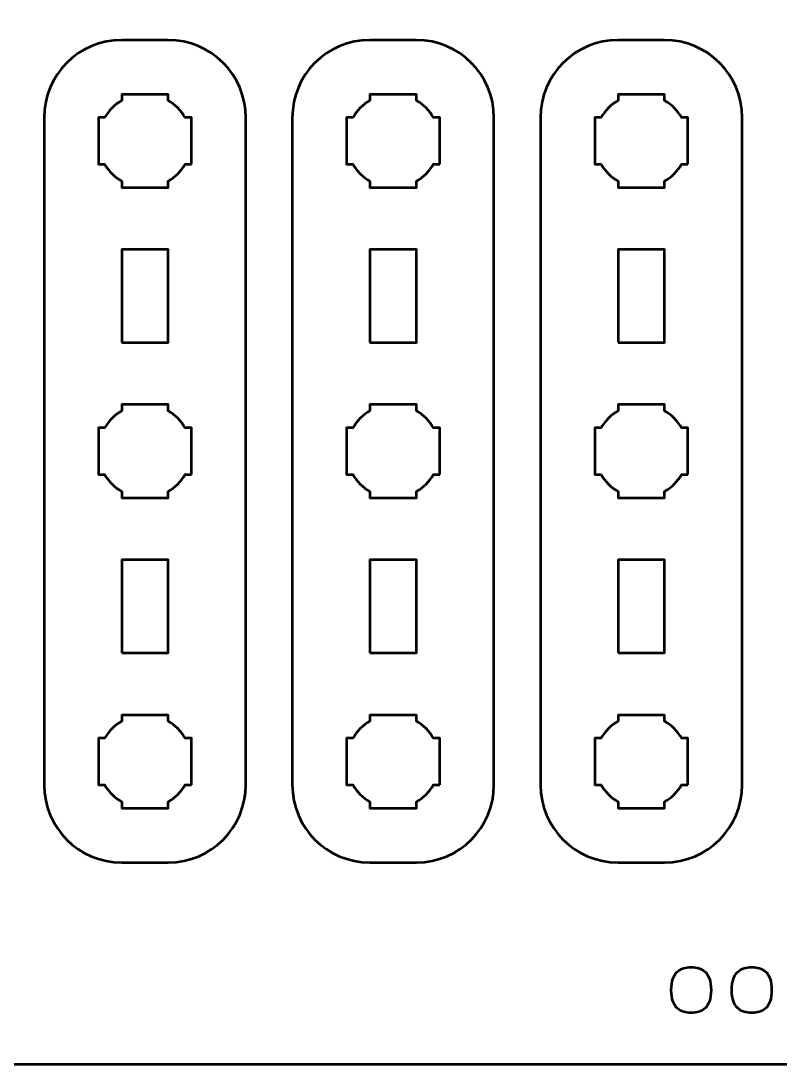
# Model space of a CAD drawing. Header units: centimetres. Extents: x -21 to 0, y -29.7 to 0.
# Drawn here: x -10.5 to -5.61, y -29.7 to -22.98 of the extents above; entities that cross this region are included whole.
import ezdxf

# ---------------------------------------------------------------- set-up
doc = ezdxf.new("R2010")
doc.units = ezdxf.units.CM
doc.header["$MEASUREMENT"] = 0
doc.layers.add('Layer 1', color=7, linetype='Continuous')

msp = doc.modelspace()

# ---------------------------------------------------------------- linework, layer by layer
at = {"layer": 'Layer 1', "color": 1, "lineweight": 53}
msp.add_open_spline([(-21.00003, -29.19995), (-21.00003, -29.19995), (-21.00003, -5.89992), (-21.00003, -5.89992), (-21.00003, -5.89992), (-21.00003, -5.81709), (-20.93286, -5.74992), (-20.85003, -5.74992), (-20.85003, -5.74992), (-20.7672, -5.74992), (-20.70003, -5.68275), (-20.70003, -5.59992), (-20.70003, -5.59992), (-20.70003, -5.51709), (-20.7672, -5.44992), (-20.85003, -5.44992), (-20.85003, -5.44992), (-20.93286, -5.44992), (-21.00003, -5.38275), (-21.00003, -5.29992), (-21.00003, -5.29992), (-21.00003, -5.21709), (-20.93286, -5.14992), (-20.85003, -5.14992), (-20.85003, -5.14992), (-20.7672, -5.14992), (-20.70003, -5.08275), (-20.70003, -4.99992), (-20.70003, -4.99992), (-20.70003, -4.91709), (-20.7672, -4.84992), (-20.85003, -4.84992), (-20.85003, -4.84992), (-20.93286, -4.84992), (-21.00003, -4.78275), (-21.00003, -4.69992), (-21.00003, -4.69992), (-21.00003, -4.61709), (-20.93286, -4.54992), (-20.85003, -4.54992), (-20.85003, -4.54992), (-20.7672, -4.54992), (-20.70003, -4.48275), (-20.70003, -4.39992), (-20.70003, -4.39992), (-20.70003, -4.31709), (-20.7672, -4.24992), (-20.85003, -4.24992), (-20.85003, -4.24992), (-20.93286, -4.24992), (-21.00003, -4.18275), (-21.00003, -4.09992), (-21.00003, -4.09992), (-21.00003, -4.01709), (-20.93286, -3.94992), (-20.85003, -3.94992), (-20.85003, -3.94992), (-20.7672, -3.94992), (-20.70003, -3.88275), (-20.70003, -3.79992), (-20.70003, -3.79992), (-20.70003, -3.71709), (-20.7672, -3.64992), (-20.85003, -3.64992), (-20.85003, -3.64992), (-20.93286, -3.64992), (-21.00003, -3.58275), (-21.00003, -3.49992), (-21.00003, -3.49992), (-21.00003, -3.41709), (-20.93286, -3.34992), (-20.85003, -3.34992), (-20.85003, -3.34992), (-20.7672, -3.34992), (-20.70003, -3.28275), (-20.70003, -3.19992), (-20.70003, -3.19992), (-20.70003, -3.11709), (-20.7672, -3.04992), (-20.85003, -3.04992), (-20.85003, -3.04992), (-20.93286, -3.04992), (-21.00003, -2.98275), (-21.00003, -2.89992), (-21.00003, -2.89992), (-21.00003, -2.81709), (-20.93286, -2.74992), (-20.85003, -2.74992), (-20.85003, -2.74992), (-20.7672, -2.74992), (-20.70003, -2.68275), (-20.70003, -2.59992), (-20.70003, -2.59992), (-20.70003, -2.51709), (-20.7672, -2.44992), (-20.85003, -2.44992), (-20.85003, -2.44992), (-20.93286, -2.44992), (-21.00003, -2.38275), (-21.00003, -2.29992), (-21.00003, -2.29992), (-21.00003, -2.21709), (-20.93286, -2.14992), (-20.85003, -2.14992), (-20.85003, -2.14992), (-20.7672, -2.14992), (-20.70003, -2.08275), (-20.70003, -1.99992), (-20.70003, -1.99992), (-20.70003, -1.91709), (-20.7672, -1.84992), (-20.85003, -1.84992), (-20.85003, -1.84992), (-20.93286, -1.84992), (-21.00003, -1.78275), (-21.00003, -1.69992), (-21.00003, -1.69992), (-21.00003, -1.61709), (-20.93286, -1.54992), (-20.85003, -1.54992), (-20.85003, -1.54992), (-20.7672, -1.54992), (-20.70003, -1.48275), (-20.70003, -1.39992), (-20.70003, -1.39992), (-20.70003, -1.31709), (-20.7672, -1.24992), (-20.85003, -1.24992), (-20.85003, -1.24992), (-20.93286, -1.24992), (-21.00003, -1.18275), (-21.00003, -1.09992), (-21.00003, -1.09992), (-21.00003, -1.09992), (-21.00003, -0.49992), (-21.00003, -0.49992), (-21.00003, -0.49992), (-21.00003, -0.22295), (-20.77694, 0.00004), (-20.49994, 0.00004), (-20.49994, 0.00004), (-20.49994, 0.00004), (-0.50008, 0.00004), (-0.50008, 0.00004), (-0.50008, 0.00004), (-0.22294, 0.00004), (0.00002, -0.22295), (0.00002, -0.49992), (0.00002, -0.49992), (0.00002, -0.49992), (0.00002, -29.19995), (0.00002, -29.19995), (0.00002, -29.19995), (0.00002, -29.47695), (-0.22294, -29.70004), (-0.50008, -29.70004), (-0.50008, -29.70004), (-0.50008, -29.70004), (-20.49994, -29.70004), (-20.49994, -29.70004), (-20.49994, -29.70004), (-20.77694, -29.70004), (-21.00003, -29.47695), (-21.00003, -29.19995)], degree=3, knots=[0, 0, 0, 0, 0.0243902, 0.0243902, 0.0243902, 0.0243902, 0.0487805, 0.0487805, 0.0487805, 0.0487805, 0.0731707, 0.0731707, 0.0731707, 0.0731707, 0.097561, 0.097561, 0.097561, 0.097561, 0.1219512, 0.1219512, 0.1219512, 0.1219512, 0.1463415, 0.1463415, 0.1463415, 0.1463415, 0.1707317, 0.1707317, 0.1707317, 0.1707317, 0.195122, 0.195122, 0.195122, 0.195122, 0.2195122, 0.2195122, 0.2195122, 0.2195122, 0.2439024, 0.2439024, 0.2439024, 0.2439024, 0.2682927, 0.2682927, 0.2682927, 0.2682927, 0.2926829, 0.2926829, 0.2926829, 0.2926829, 0.3170732, 0.3170732, 0.3170732, 0.3170732, 0.3414634, 0.3414634, 0.3414634, 0.3414634, 0.3658537, 0.3658537, 0.3658537, 0.3658537, 0.3902439, 0.3902439, 0.3902439, 0.3902439, 0.4146341, 0.4146341, 0.4146341, 0.4146341, 0.4390244, 0.4390244, 0.4390244, 0.4390244, 0.4634146, 0.4634146, 0.4634146, 0.4634146, 0.4878049, 0.4878049, 0.4878049, 0.4878049, 0.5121951, 0.5121951, 0.5121951, 0.5121951, 0.5365854, 0.5365854, 0.5365854, 0.5365854, 0.5609756, 0.5609756, 0.5609756, 0.5609756, 0.5853659, 0.5853659, 0.5853659, 0.5853659, 0.6097561, 0.6097561, 0.6097561, 0.6097561, 0.6341463, 0.6341463, 0.6341463, 0.6341463, 0.6585366, 0.6585366, 0.6585366, 0.6585366, 0.6829268, 0.6829268, 0.6829268, 0.6829268, 0.7073171, 0.7073171, 0.7073171, 0.7073171, 0.7317073, 0.7317073, 0.7317073, 0.7317073, 0.7560976, 0.7560976, 0.7560976, 0.7560976, 0.7804878, 0.7804878, 0.7804878, 0.7804878, 0.804878, 0.804878, 0.804878, 0.804878, 0.8292683, 0.8292683, 0.8292683, 0.8292683, 0.8536585, 0.8536585, 0.8536585, 0.8536585, 0.8780488, 0.8780488, 0.8780488, 0.8780488, 0.902439, 0.902439, 0.902439, 0.902439, 0.9268293, 0.9268293, 0.9268293, 0.9268293, 0.9512195, 0.9512195, 0.9512195, 0.9512195, 0.9756098, 0.9756098, 0.9756098, 0.9756098, 1, 1, 1, 1], dxfattribs=at)
at = {"layer": 'Layer 1', "color": 3, "lineweight": 53}
for points in [[(-10.35001, -27.89994), (-10.35001, -27.89994), (-10.35001, -23.60007), (-10.35001, -23.60007), (-10.35001, -23.60007), (-10.35001, -23.32293), (-10.12692, -23.09997), (-9.84992, -23.09997), (-9.84992, -23.09997), (-9.84992, -23.09997), (-9.54991, -23.09997), (-9.54991, -23.09997), (-9.54991, -23.09997), (-9.27295, -23.09997), (-9.04999, -23.32293), (-9.04999, -23.60007), (-9.04999, -23.60007), (-9.04999, -23.60007), (-9.04999, -27.89994), (-9.04999, -27.89994), (-9.04999, -27.89994), (-9.04999, -28.17694), (-9.27295, -28.40003), (-9.54991, -28.40003), (-9.54991, -28.40003), (-9.54991, -28.40003), (-9.84992, -28.40003), (-9.84992, -28.40003), (-9.84992, -28.40003), (-10.12692, -28.40003), (-10.35001, -28.17694), (-10.35001, -27.89994)], [(-8.75001, -27.89994), (-8.75001, -27.89994), (-8.75001, -23.60007), (-8.75001, -23.60007), (-8.75001, -23.60007), (-8.75001, -23.32293), (-8.52692, -23.09997), (-8.24992, -23.09997), (-8.24992, -23.09997), (-8.24992, -23.09997), (-7.94991, -23.09997), (-7.94991, -23.09997), (-7.94991, -23.09997), (-7.67295, -23.09997), (-7.44999, -23.32293), (-7.44999, -23.60007), (-7.44999, -23.60007), (-7.44999, -23.60007), (-7.44999, -27.89994), (-7.44999, -27.89994), (-7.44999, -27.89994), (-7.44999, -28.17694), (-7.67295, -28.40003), (-7.94991, -28.40003), (-7.94991, -28.40003), (-7.94991, -28.40003), (-8.24992, -28.40003), (-8.24992, -28.40003), (-8.24992, -28.40003), (-8.52692, -28.40003), (-8.75001, -28.17694), (-8.75001, -27.89994)], [(-7.15001, -27.89994), (-7.15001, -27.89994), (-7.15001, -23.60007), (-7.15001, -23.60007), (-7.15001, -23.60007), (-7.15001, -23.32293), (-6.92692, -23.09997), (-6.64992, -23.09997), (-6.64992, -23.09997), (-6.64992, -23.09997), (-6.34991, -23.09997), (-6.34991, -23.09997), (-6.34991, -23.09997), (-6.07295, -23.09997), (-5.84999, -23.32293), (-5.84999, -23.60007), (-5.84999, -23.60007), (-5.84999, -23.60007), (-5.84999, -27.89994), (-5.84999, -27.89994), (-5.84999, -27.89994), (-5.84999, -28.17694), (-6.07295, -28.40003), (-6.34991, -28.40003), (-6.34991, -28.40003), (-6.34991, -28.40003), (-6.64992, -28.40003), (-6.64992, -28.40003), (-6.64992, -28.40003), (-6.92692, -28.40003), (-7.15001, -28.17694), (-7.15001, -27.89994)]]:
    msp.add_open_spline(points, degree=3, knots=[0, 0, 0, 0, 0.125, 0.125, 0.125, 0.125, 0.25, 0.25, 0.25, 0.25, 0.375, 0.375, 0.375, 0.375, 0.5, 0.5, 0.5, 0.5, 0.625, 0.625, 0.625, 0.625, 0.75, 0.75, 0.75, 0.75, 0.875, 0.875, 0.875, 0.875, 1, 1, 1, 1], dxfattribs=at)
at = {"layer": 'Layer 1', "lineweight": 53}
for points, knots in [([(-9.39998, -23.90007), (-9.39998, -23.90007), (-9.44009, -23.90007), (-9.44009, -23.90007), (-9.44009, -23.90007), (-9.46641, -23.94554), (-9.50444, -23.98343), (-9.54991, -24.00989), (-9.54991, -24.00989), (-9.54991, -24.00989), (-9.54991, -24.05), (-9.54991, -24.05), (-9.54991, -24.05), (-9.54991, -24.05), (-9.69999, -24.05), (-9.69999, -24.05), (-9.69999, -24.05), (-9.69999, -24.05), (-9.84992, -24.05), (-9.84992, -24.05), (-9.84992, -24.05), (-9.84992, -24.05), (-9.84992, -24.00989), (-9.84992, -24.00989), (-9.84992, -24.00989), (-9.89553, -23.98343), (-9.93345, -23.94554), (-9.95977, -23.90007), (-9.95977, -23.90007), (-9.95977, -23.90007), (-9.99999, -23.90007), (-9.99999, -23.90007), (-9.99999, -23.90007), (-9.99999, -23.90007), (-9.99999, -23.75), (-9.99999, -23.75), (-9.99999, -23.75), (-9.99999, -23.75), (-9.99999, -23.60007), (-9.99999, -23.60007), (-9.99999, -23.60007), (-9.99999, -23.60007), (-9.95977, -23.60007), (-9.95977, -23.60007), (-9.95977, -23.60007), (-9.93345, -23.55445), (-9.89553, -23.51653), (-9.84992, -23.49021), (-9.84992, -23.49021), (-9.84992, -23.49021), (-9.84992, -23.45), (-9.84992, -23.45), (-9.84992, -23.45), (-9.84992, -23.45), (-9.69999, -23.45), (-9.69999, -23.45), (-9.69999, -23.45), (-9.69999, -23.45), (-9.54991, -23.45), (-9.54991, -23.45), (-9.54991, -23.45), (-9.54991, -23.45), (-9.54991, -23.49021), (-9.54991, -23.49021), (-9.54991, -23.49021), (-9.50444, -23.51653), (-9.46641, -23.55445), (-9.44009, -23.60007), (-9.44009, -23.60007), (-9.44009, -23.60007), (-9.39998, -23.60007), (-9.39998, -23.60007), (-9.39998, -23.60007), (-9.39998, -23.60007), (-9.39998, -23.75), (-9.39998, -23.75), (-9.39998, -23.75), (-9.39998, -23.75), (-9.39998, -23.90007), (-9.39998, -23.90007)], [0, 0, 0, 0, 0.05, 0.05, 0.05, 0.05, 0.1, 0.1, 0.1, 0.1, 0.15, 0.15, 0.15, 0.15, 0.2, 0.2, 0.2, 0.2, 0.25, 0.25, 0.25, 0.25, 0.3, 0.3, 0.3, 0.3, 0.35, 0.35, 0.35, 0.35, 0.4, 0.4, 0.4, 0.4, 0.45, 0.45, 0.45, 0.45, 0.5, 0.5, 0.5, 0.5, 0.55, 0.55, 0.55, 0.55, 0.6, 0.6, 0.6, 0.6, 0.65, 0.65, 0.65, 0.65, 0.7, 0.7, 0.7, 0.7, 0.75, 0.75, 0.75, 0.75, 0.8, 0.8, 0.8, 0.8, 0.85, 0.85, 0.85, 0.85, 0.9, 0.9, 0.9, 0.9, 0.95, 0.95, 0.95, 0.95, 1, 1, 1, 1]), ([(-7.79998, -23.90007), (-7.79998, -23.90007), (-7.84009, -23.90007), (-7.84009, -23.90007), (-7.84009, -23.90007), (-7.86641, -23.94554), (-7.90444, -23.98343), (-7.94991, -24.00989), (-7.94991, -24.00989), (-7.94991, -24.00989), (-7.94991, -24.05), (-7.94991, -24.05), (-7.94991, -24.05), (-7.94991, -24.05), (-8.09999, -24.05), (-8.09999, -24.05), (-8.09999, -24.05), (-8.09999, -24.05), (-8.24992, -24.05), (-8.24992, -24.05), (-8.24992, -24.05), (-8.24992, -24.05), (-8.24992, -24.00989), (-8.24992, -24.00989), (-8.24992, -24.00989), (-8.29553, -23.98343), (-8.33345, -23.94554), (-8.35977, -23.90007), (-8.35977, -23.90007), (-8.35977, -23.90007), (-8.39999, -23.90007), (-8.39999, -23.90007), (-8.39999, -23.90007), (-8.39999, -23.90007), (-8.39999, -23.75), (-8.39999, -23.75), (-8.39999, -23.75), (-8.39999, -23.75), (-8.39999, -23.60007), (-8.39999, -23.60007), (-8.39999, -23.60007), (-8.39999, -23.60007), (-8.35977, -23.60007), (-8.35977, -23.60007), (-8.35977, -23.60007), (-8.33345, -23.55445), (-8.29553, -23.51653), (-8.24992, -23.49021), (-8.24992, -23.49021), (-8.24992, -23.49021), (-8.24992, -23.45), (-8.24992, -23.45), (-8.24992, -23.45), (-8.24992, -23.45), (-8.09999, -23.45), (-8.09999, -23.45), (-8.09999, -23.45), (-8.09999, -23.45), (-7.94991, -23.45), (-7.94991, -23.45), (-7.94991, -23.45), (-7.94991, -23.45), (-7.94991, -23.49021), (-7.94991, -23.49021), (-7.94991, -23.49021), (-7.90444, -23.51653), (-7.86641, -23.55445), (-7.84009, -23.60007), (-7.84009, -23.60007), (-7.84009, -23.60007), (-7.79998, -23.60007), (-7.79998, -23.60007), (-7.79998, -23.60007), (-7.79998, -23.60007), (-7.79998, -23.75), (-7.79998, -23.75), (-7.79998, -23.75), (-7.79998, -23.75), (-7.79998, -23.90007), (-7.79998, -23.90007)], [0, 0, 0, 0, 0.05, 0.05, 0.05, 0.05, 0.1, 0.1, 0.1, 0.1, 0.15, 0.15, 0.15, 0.15, 0.2, 0.2, 0.2, 0.2, 0.25, 0.25, 0.25, 0.25, 0.3, 0.3, 0.3, 0.3, 0.35, 0.35, 0.35, 0.35, 0.4, 0.4, 0.4, 0.4, 0.45, 0.45, 0.45, 0.45, 0.5, 0.5, 0.5, 0.5, 0.55, 0.55, 0.55, 0.55, 0.6, 0.6, 0.6, 0.6, 0.65, 0.65, 0.65, 0.65, 0.7, 0.7, 0.7, 0.7, 0.75, 0.75, 0.75, 0.75, 0.8, 0.8, 0.8, 0.8, 0.85, 0.85, 0.85, 0.85, 0.9, 0.9, 0.9, 0.9, 0.95, 0.95, 0.95, 0.95, 1, 1, 1, 1]), ([(-6.19998, -23.90007), (-6.19998, -23.90007), (-6.24009, -23.90007), (-6.24009, -23.90007), (-6.24009, -23.90007), (-6.26641, -23.94554), (-6.30444, -23.98343), (-6.34991, -24.00989), (-6.34991, -24.00989), (-6.34991, -24.00989), (-6.34991, -24.05), (-6.34991, -24.05), (-6.34991, -24.05), (-6.34991, -24.05), (-6.49999, -24.05), (-6.49999, -24.05), (-6.49999, -24.05), (-6.49999, -24.05), (-6.64992, -24.05), (-6.64992, -24.05), (-6.64992, -24.05), (-6.64992, -24.05), (-6.64992, -24.00989), (-6.64992, -24.00989), (-6.64992, -24.00989), (-6.69553, -23.98343), (-6.73345, -23.94554), (-6.75977, -23.90007), (-6.75977, -23.90007), (-6.75977, -23.90007), (-6.79999, -23.90007), (-6.79999, -23.90007), (-6.79999, -23.90007), (-6.79999, -23.90007), (-6.79999, -23.75), (-6.79999, -23.75), (-6.79999, -23.75), (-6.79999, -23.75), (-6.79999, -23.60007), (-6.79999, -23.60007), (-6.79999, -23.60007), (-6.79999, -23.60007), (-6.75977, -23.60007), (-6.75977, -23.60007), (-6.75977, -23.60007), (-6.73345, -23.55445), (-6.69553, -23.51653), (-6.64992, -23.49021), (-6.64992, -23.49021), (-6.64992, -23.49021), (-6.64992, -23.45), (-6.64992, -23.45), (-6.64992, -23.45), (-6.64992, -23.45), (-6.49999, -23.45), (-6.49999, -23.45), (-6.49999, -23.45), (-6.49999, -23.45), (-6.34991, -23.45), (-6.34991, -23.45), (-6.34991, -23.45), (-6.34991, -23.45), (-6.34991, -23.49021), (-6.34991, -23.49021), (-6.34991, -23.49021), (-6.30444, -23.51653), (-6.26641, -23.55445), (-6.24009, -23.60007), (-6.24009, -23.60007), (-6.24009, -23.60007), (-6.19998, -23.60007), (-6.19998, -23.60007), (-6.19998, -23.60007), (-6.19998, -23.60007), (-6.19998, -23.75), (-6.19998, -23.75), (-6.19998, -23.75), (-6.19998, -23.75), (-6.19998, -23.90007), (-6.19998, -23.90007)], [0, 0, 0, 0, 0.05, 0.05, 0.05, 0.05, 0.1, 0.1, 0.1, 0.1, 0.15, 0.15, 0.15, 0.15, 0.2, 0.2, 0.2, 0.2, 0.25, 0.25, 0.25, 0.25, 0.3, 0.3, 0.3, 0.3, 0.35, 0.35, 0.35, 0.35, 0.4, 0.4, 0.4, 0.4, 0.45, 0.45, 0.45, 0.45, 0.5, 0.5, 0.5, 0.5, 0.55, 0.55, 0.55, 0.55, 0.6, 0.6, 0.6, 0.6, 0.65, 0.65, 0.65, 0.65, 0.7, 0.7, 0.7, 0.7, 0.75, 0.75, 0.75, 0.75, 0.8, 0.8, 0.8, 0.8, 0.85, 0.85, 0.85, 0.85, 0.9, 0.9, 0.9, 0.9, 0.95, 0.95, 0.95, 0.95, 1, 1, 1, 1]), ([(-9.84992, -25.05002), (-9.84992, -25.05002), (-9.84992, -24.45002), (-9.84992, -24.45002), (-9.84992, -24.45002), (-9.84992, -24.45002), (-9.54991, -24.45002), (-9.54991, -24.45002), (-9.54991, -24.45002), (-9.54991, -24.45002), (-9.54991, -25.05002), (-9.54991, -25.05002), (-9.54991, -25.05002), (-9.54991, -25.05002), (-9.84992, -25.05002), (-9.84992, -25.05002)], [0, 0, 0, 0, 0.25, 0.25, 0.25, 0.25, 0.5, 0.5, 0.5, 0.5, 0.75, 0.75, 0.75, 0.75, 1, 1, 1, 1]), ([(-8.24992, -25.05002), (-8.24992, -25.05002), (-8.24992, -24.45002), (-8.24992, -24.45002), (-8.24992, -24.45002), (-8.24992, -24.45002), (-7.94991, -24.45002), (-7.94991, -24.45002), (-7.94991, -24.45002), (-7.94991, -24.45002), (-7.94991, -25.05002), (-7.94991, -25.05002), (-7.94991, -25.05002), (-7.94991, -25.05002), (-8.24992, -25.05002), (-8.24992, -25.05002)], [0, 0, 0, 0, 0.25, 0.25, 0.25, 0.25, 0.5, 0.5, 0.5, 0.5, 0.75, 0.75, 0.75, 0.75, 1, 1, 1, 1]), ([(-6.64992, -25.05002), (-6.64992, -25.05002), (-6.64992, -24.45002), (-6.64992, -24.45002), (-6.64992, -24.45002), (-6.64992, -24.45002), (-6.34991, -24.45002), (-6.34991, -24.45002), (-6.34991, -24.45002), (-6.34991, -24.45002), (-6.34991, -25.05002), (-6.34991, -25.05002), (-6.34991, -25.05002), (-6.34991, -25.05002), (-6.64992, -25.05002), (-6.64992, -25.05002)], [0, 0, 0, 0, 0.25, 0.25, 0.25, 0.25, 0.5, 0.5, 0.5, 0.5, 0.75, 0.75, 0.75, 0.75, 1, 1, 1, 1]), ([(-9.39998, -25.9), (-9.39998, -25.9), (-9.44009, -25.9), (-9.44009, -25.9), (-9.44009, -25.9), (-9.46641, -25.94548), (-9.50444, -25.98351), (-9.54991, -26.00982), (-9.54991, -26.00982), (-9.54991, -26.00982), (-9.54991, -26.04993), (-9.54991, -26.04993), (-9.54991, -26.04993), (-9.54991, -26.04993), (-9.69999, -26.04993), (-9.69999, -26.04993), (-9.69999, -26.04993), (-9.69999, -26.04993), (-9.84992, -26.04993), (-9.84992, -26.04993), (-9.84992, -26.04993), (-9.84992, -26.04993), (-9.84992, -26.00982), (-9.84992, -26.00982), (-9.84992, -26.00982), (-9.89553, -25.98351), (-9.93345, -25.94548), (-9.95977, -25.9), (-9.95977, -25.9), (-9.95977, -25.9), (-9.99999, -25.9), (-9.99999, -25.9), (-9.99999, -25.9), (-9.99999, -25.9), (-9.99999, -25.74993), (-9.99999, -25.74993), (-9.99999, -25.74993), (-9.99999, -25.74993), (-9.99999, -25.6), (-9.99999, -25.6), (-9.99999, -25.6), (-9.99999, -25.6), (-9.95977, -25.6), (-9.95977, -25.6), (-9.95977, -25.6), (-9.93345, -25.55453), (-9.89553, -25.5165), (-9.84992, -25.49018), (-9.84992, -25.49018), (-9.84992, -25.49018), (-9.84992, -25.44993), (-9.84992, -25.44993), (-9.84992, -25.44993), (-9.84992, -25.44993), (-9.69999, -25.44993), (-9.69999, -25.44993), (-9.69999, -25.44993), (-9.69999, -25.44993), (-9.54991, -25.44993), (-9.54991, -25.44993), (-9.54991, -25.44993), (-9.54991, -25.44993), (-9.54991, -25.49018), (-9.54991, -25.49018), (-9.54991, -25.49018), (-9.50444, -25.5165), (-9.46641, -25.55453), (-9.44009, -25.6), (-9.44009, -25.6), (-9.44009, -25.6), (-9.39998, -25.6), (-9.39998, -25.6), (-9.39998, -25.6), (-9.39998, -25.6), (-9.39998, -25.74993), (-9.39998, -25.74993), (-9.39998, -25.74993), (-9.39998, -25.74993), (-9.39998, -25.9), (-9.39998, -25.9)], [0, 0, 0, 0, 0.05, 0.05, 0.05, 0.05, 0.1, 0.1, 0.1, 0.1, 0.15, 0.15, 0.15, 0.15, 0.2, 0.2, 0.2, 0.2, 0.25, 0.25, 0.25, 0.25, 0.3, 0.3, 0.3, 0.3, 0.35, 0.35, 0.35, 0.35, 0.4, 0.4, 0.4, 0.4, 0.45, 0.45, 0.45, 0.45, 0.5, 0.5, 0.5, 0.5, 0.55, 0.55, 0.55, 0.55, 0.6, 0.6, 0.6, 0.6, 0.65, 0.65, 0.65, 0.65, 0.7, 0.7, 0.7, 0.7, 0.75, 0.75, 0.75, 0.75, 0.8, 0.8, 0.8, 0.8, 0.85, 0.85, 0.85, 0.85, 0.9, 0.9, 0.9, 0.9, 0.95, 0.95, 0.95, 0.95, 1, 1, 1, 1]), ([(-7.79998, -25.9), (-7.79998, -25.9), (-7.84009, -25.9), (-7.84009, -25.9), (-7.84009, -25.9), (-7.86641, -25.94548), (-7.90444, -25.98351), (-7.94991, -26.00982), (-7.94991, -26.00982), (-7.94991, -26.00982), (-7.94991, -26.04993), (-7.94991, -26.04993), (-7.94991, -26.04993), (-7.94991, -26.04993), (-8.09999, -26.04993), (-8.09999, -26.04993), (-8.09999, -26.04993), (-8.09999, -26.04993), (-8.24992, -26.04993), (-8.24992, -26.04993), (-8.24992, -26.04993), (-8.24992, -26.04993), (-8.24992, -26.00982), (-8.24992, -26.00982), (-8.24992, -26.00982), (-8.29553, -25.98351), (-8.33345, -25.94548), (-8.35977, -25.9), (-8.35977, -25.9), (-8.35977, -25.9), (-8.39999, -25.9), (-8.39999, -25.9), (-8.39999, -25.9), (-8.39999, -25.9), (-8.39999, -25.74993), (-8.39999, -25.74993), (-8.39999, -25.74993), (-8.39999, -25.74993), (-8.39999, -25.6), (-8.39999, -25.6), (-8.39999, -25.6), (-8.39999, -25.6), (-8.35977, -25.6), (-8.35977, -25.6), (-8.35977, -25.6), (-8.33345, -25.55453), (-8.29553, -25.5165), (-8.24992, -25.49018), (-8.24992, -25.49018), (-8.24992, -25.49018), (-8.24992, -25.44993), (-8.24992, -25.44993), (-8.24992, -25.44993), (-8.24992, -25.44993), (-8.09999, -25.44993), (-8.09999, -25.44993), (-8.09999, -25.44993), (-8.09999, -25.44993), (-7.94991, -25.44993), (-7.94991, -25.44993), (-7.94991, -25.44993), (-7.94991, -25.44993), (-7.94991, -25.49018), (-7.94991, -25.49018), (-7.94991, -25.49018), (-7.90444, -25.5165), (-7.86641, -25.55453), (-7.84009, -25.6), (-7.84009, -25.6), (-7.84009, -25.6), (-7.79998, -25.6), (-7.79998, -25.6), (-7.79998, -25.6), (-7.79998, -25.6), (-7.79998, -25.74993), (-7.79998, -25.74993), (-7.79998, -25.74993), (-7.79998, -25.74993), (-7.79998, -25.9), (-7.79998, -25.9)], [0, 0, 0, 0, 0.05, 0.05, 0.05, 0.05, 0.1, 0.1, 0.1, 0.1, 0.15, 0.15, 0.15, 0.15, 0.2, 0.2, 0.2, 0.2, 0.25, 0.25, 0.25, 0.25, 0.3, 0.3, 0.3, 0.3, 0.35, 0.35, 0.35, 0.35, 0.4, 0.4, 0.4, 0.4, 0.45, 0.45, 0.45, 0.45, 0.5, 0.5, 0.5, 0.5, 0.55, 0.55, 0.55, 0.55, 0.6, 0.6, 0.6, 0.6, 0.65, 0.65, 0.65, 0.65, 0.7, 0.7, 0.7, 0.7, 0.75, 0.75, 0.75, 0.75, 0.8, 0.8, 0.8, 0.8, 0.85, 0.85, 0.85, 0.85, 0.9, 0.9, 0.9, 0.9, 0.95, 0.95, 0.95, 0.95, 1, 1, 1, 1]), ([(-6.19998, -25.9), (-6.19998, -25.9), (-6.24009, -25.9), (-6.24009, -25.9), (-6.24009, -25.9), (-6.26641, -25.94548), (-6.30444, -25.98351), (-6.34991, -26.00982), (-6.34991, -26.00982), (-6.34991, -26.00982), (-6.34991, -26.04993), (-6.34991, -26.04993), (-6.34991, -26.04993), (-6.34991, -26.04993), (-6.49999, -26.04993), (-6.49999, -26.04993), (-6.49999, -26.04993), (-6.49999, -26.04993), (-6.64992, -26.04993), (-6.64992, -26.04993), (-6.64992, -26.04993), (-6.64992, -26.04993), (-6.64992, -26.00982), (-6.64992, -26.00982), (-6.64992, -26.00982), (-6.69553, -25.98351), (-6.73345, -25.94548), (-6.75977, -25.9), (-6.75977, -25.9), (-6.75977, -25.9), (-6.79999, -25.9), (-6.79999, -25.9), (-6.79999, -25.9), (-6.79999, -25.9), (-6.79999, -25.74993), (-6.79999, -25.74993), (-6.79999, -25.74993), (-6.79999, -25.74993), (-6.79999, -25.6), (-6.79999, -25.6), (-6.79999, -25.6), (-6.79999, -25.6), (-6.75977, -25.6), (-6.75977, -25.6), (-6.75977, -25.6), (-6.73345, -25.55453), (-6.69553, -25.5165), (-6.64992, -25.49018), (-6.64992, -25.49018), (-6.64992, -25.49018), (-6.64992, -25.44993), (-6.64992, -25.44993), (-6.64992, -25.44993), (-6.64992, -25.44993), (-6.49999, -25.44993), (-6.49999, -25.44993), (-6.49999, -25.44993), (-6.49999, -25.44993), (-6.34991, -25.44993), (-6.34991, -25.44993), (-6.34991, -25.44993), (-6.34991, -25.44993), (-6.34991, -25.49018), (-6.34991, -25.49018), (-6.34991, -25.49018), (-6.30444, -25.5165), (-6.26641, -25.55453), (-6.24009, -25.6), (-6.24009, -25.6), (-6.24009, -25.6), (-6.19998, -25.6), (-6.19998, -25.6), (-6.19998, -25.6), (-6.19998, -25.6), (-6.19998, -25.74993), (-6.19998, -25.74993), (-6.19998, -25.74993), (-6.19998, -25.74993), (-6.19998, -25.9), (-6.19998, -25.9)], [0, 0, 0, 0, 0.05, 0.05, 0.05, 0.05, 0.1, 0.1, 0.1, 0.1, 0.15, 0.15, 0.15, 0.15, 0.2, 0.2, 0.2, 0.2, 0.25, 0.25, 0.25, 0.25, 0.3, 0.3, 0.3, 0.3, 0.35, 0.35, 0.35, 0.35, 0.4, 0.4, 0.4, 0.4, 0.45, 0.45, 0.45, 0.45, 0.5, 0.5, 0.5, 0.5, 0.55, 0.55, 0.55, 0.55, 0.6, 0.6, 0.6, 0.6, 0.65, 0.65, 0.65, 0.65, 0.7, 0.7, 0.7, 0.7, 0.75, 0.75, 0.75, 0.75, 0.8, 0.8, 0.8, 0.8, 0.85, 0.85, 0.85, 0.85, 0.9, 0.9, 0.9, 0.9, 0.95, 0.95, 0.95, 0.95, 1, 1, 1, 1]), ([(-9.84992, -27.04999), (-9.84992, -27.04999), (-9.84992, -26.44998), (-9.84992, -26.44998), (-9.84992, -26.44998), (-9.84992, -26.44998), (-9.54991, -26.44998), (-9.54991, -26.44998), (-9.54991, -26.44998), (-9.54991, -26.44998), (-9.54991, -27.04999), (-9.54991, -27.04999), (-9.54991, -27.04999), (-9.54991, -27.04999), (-9.84992, -27.04999), (-9.84992, -27.04999)], [0, 0, 0, 0, 0.25, 0.25, 0.25, 0.25, 0.5, 0.5, 0.5, 0.5, 0.75, 0.75, 0.75, 0.75, 1, 1, 1, 1]), ([(-8.24992, -27.04999), (-8.24992, -27.04999), (-8.24992, -26.44998), (-8.24992, -26.44998), (-8.24992, -26.44998), (-8.24992, -26.44998), (-7.94991, -26.44998), (-7.94991, -26.44998), (-7.94991, -26.44998), (-7.94991, -26.44998), (-7.94991, -27.04999), (-7.94991, -27.04999), (-7.94991, -27.04999), (-7.94991, -27.04999), (-8.24992, -27.04999), (-8.24992, -27.04999)], [0, 0, 0, 0, 0.25, 0.25, 0.25, 0.25, 0.5, 0.5, 0.5, 0.5, 0.75, 0.75, 0.75, 0.75, 1, 1, 1, 1]), ([(-6.64992, -27.04999), (-6.64992, -27.04999), (-6.64992, -26.44998), (-6.64992, -26.44998), (-6.64992, -26.44998), (-6.64992, -26.44998), (-6.34991, -26.44998), (-6.34991, -26.44998), (-6.34991, -26.44998), (-6.34991, -26.44998), (-6.34991, -27.04999), (-6.34991, -27.04999), (-6.34991, -27.04999), (-6.34991, -27.04999), (-6.64992, -27.04999), (-6.64992, -27.04999)], [0, 0, 0, 0, 0.25, 0.25, 0.25, 0.25, 0.5, 0.5, 0.5, 0.5, 0.75, 0.75, 0.75, 0.75, 1, 1, 1, 1]), ([(-9.39998, -27.89994), (-9.39998, -27.89994), (-9.44009, -27.89994), (-9.44009, -27.89994), (-9.44009, -27.89994), (-9.46641, -27.94555), (-9.50444, -27.98347), (-9.54991, -28.00979), (-9.54991, -28.00979), (-9.54991, -28.00979), (-9.54991, -28.05001), (-9.54991, -28.05001), (-9.54991, -28.05001), (-9.54991, -28.05001), (-9.69999, -28.05001), (-9.69999, -28.05001), (-9.69999, -28.05001), (-9.69999, -28.05001), (-9.84992, -28.05001), (-9.84992, -28.05001), (-9.84992, -28.05001), (-9.84992, -28.05001), (-9.84992, -28.00979), (-9.84992, -28.00979), (-9.84992, -28.00979), (-9.89553, -27.98347), (-9.93345, -27.94555), (-9.95977, -27.89994), (-9.95977, -27.89994), (-9.95977, -27.89994), (-9.99999, -27.89994), (-9.99999, -27.89994), (-9.99999, -27.89994), (-9.99999, -27.89994), (-9.99999, -27.75001), (-9.99999, -27.75001), (-9.99999, -27.75001), (-9.99999, -27.75001), (-9.99999, -27.59993), (-9.99999, -27.59993), (-9.99999, -27.59993), (-9.99999, -27.59993), (-9.95977, -27.59993), (-9.95977, -27.59993), (-9.95977, -27.59993), (-9.93345, -27.55446), (-9.89553, -27.51643), (-9.84992, -27.49011), (-9.84992, -27.49011), (-9.84992, -27.49011), (-9.84992, -27.45), (-9.84992, -27.45), (-9.84992, -27.45), (-9.84992, -27.45), (-9.69999, -27.45), (-9.69999, -27.45), (-9.69999, -27.45), (-9.69999, -27.45), (-9.54991, -27.45), (-9.54991, -27.45), (-9.54991, -27.45), (-9.54991, -27.45), (-9.54991, -27.49011), (-9.54991, -27.49011), (-9.54991, -27.49011), (-9.50444, -27.51643), (-9.46641, -27.55446), (-9.44009, -27.59993), (-9.44009, -27.59993), (-9.44009, -27.59993), (-9.39998, -27.59993), (-9.39998, -27.59993), (-9.39998, -27.59993), (-9.39998, -27.59993), (-9.39998, -27.75001), (-9.39998, -27.75001), (-9.39998, -27.75001), (-9.39998, -27.75001), (-9.39998, -27.89994), (-9.39998, -27.89994)], [0, 0, 0, 0, 0.05, 0.05, 0.05, 0.05, 0.1, 0.1, 0.1, 0.1, 0.15, 0.15, 0.15, 0.15, 0.2, 0.2, 0.2, 0.2, 0.25, 0.25, 0.25, 0.25, 0.3, 0.3, 0.3, 0.3, 0.35, 0.35, 0.35, 0.35, 0.4, 0.4, 0.4, 0.4, 0.45, 0.45, 0.45, 0.45, 0.5, 0.5, 0.5, 0.5, 0.55, 0.55, 0.55, 0.55, 0.6, 0.6, 0.6, 0.6, 0.65, 0.65, 0.65, 0.65, 0.7, 0.7, 0.7, 0.7, 0.75, 0.75, 0.75, 0.75, 0.8, 0.8, 0.8, 0.8, 0.85, 0.85, 0.85, 0.85, 0.9, 0.9, 0.9, 0.9, 0.95, 0.95, 0.95, 0.95, 1, 1, 1, 1]), ([(-7.79998, -27.89994), (-7.79998, -27.89994), (-7.84009, -27.89994), (-7.84009, -27.89994), (-7.84009, -27.89994), (-7.86641, -27.94555), (-7.90444, -27.98347), (-7.94991, -28.00979), (-7.94991, -28.00979), (-7.94991, -28.00979), (-7.94991, -28.05001), (-7.94991, -28.05001), (-7.94991, -28.05001), (-7.94991, -28.05001), (-8.09999, -28.05001), (-8.09999, -28.05001), (-8.09999, -28.05001), (-8.09999, -28.05001), (-8.24992, -28.05001), (-8.24992, -28.05001), (-8.24992, -28.05001), (-8.24992, -28.05001), (-8.24992, -28.00979), (-8.24992, -28.00979), (-8.24992, -28.00979), (-8.29553, -27.98347), (-8.33345, -27.94555), (-8.35977, -27.89994), (-8.35977, -27.89994), (-8.35977, -27.89994), (-8.39999, -27.89994), (-8.39999, -27.89994), (-8.39999, -27.89994), (-8.39999, -27.89994), (-8.39999, -27.75001), (-8.39999, -27.75001), (-8.39999, -27.75001), (-8.39999, -27.75001), (-8.39999, -27.59993), (-8.39999, -27.59993), (-8.39999, -27.59993), (-8.39999, -27.59993), (-8.35977, -27.59993), (-8.35977, -27.59993), (-8.35977, -27.59993), (-8.33345, -27.55446), (-8.29553, -27.51643), (-8.24992, -27.49011), (-8.24992, -27.49011), (-8.24992, -27.49011), (-8.24992, -27.45), (-8.24992, -27.45), (-8.24992, -27.45), (-8.24992, -27.45), (-8.09999, -27.45), (-8.09999, -27.45), (-8.09999, -27.45), (-8.09999, -27.45), (-7.94991, -27.45), (-7.94991, -27.45), (-7.94991, -27.45), (-7.94991, -27.45), (-7.94991, -27.49011), (-7.94991, -27.49011), (-7.94991, -27.49011), (-7.90444, -27.51643), (-7.86641, -27.55446), (-7.84009, -27.59993), (-7.84009, -27.59993), (-7.84009, -27.59993), (-7.79998, -27.59993), (-7.79998, -27.59993), (-7.79998, -27.59993), (-7.79998, -27.59993), (-7.79998, -27.75001), (-7.79998, -27.75001), (-7.79998, -27.75001), (-7.79998, -27.75001), (-7.79998, -27.89994), (-7.79998, -27.89994)], [0, 0, 0, 0, 0.05, 0.05, 0.05, 0.05, 0.1, 0.1, 0.1, 0.1, 0.15, 0.15, 0.15, 0.15, 0.2, 0.2, 0.2, 0.2, 0.25, 0.25, 0.25, 0.25, 0.3, 0.3, 0.3, 0.3, 0.35, 0.35, 0.35, 0.35, 0.4, 0.4, 0.4, 0.4, 0.45, 0.45, 0.45, 0.45, 0.5, 0.5, 0.5, 0.5, 0.55, 0.55, 0.55, 0.55, 0.6, 0.6, 0.6, 0.6, 0.65, 0.65, 0.65, 0.65, 0.7, 0.7, 0.7, 0.7, 0.75, 0.75, 0.75, 0.75, 0.8, 0.8, 0.8, 0.8, 0.85, 0.85, 0.85, 0.85, 0.9, 0.9, 0.9, 0.9, 0.95, 0.95, 0.95, 0.95, 1, 1, 1, 1]), ([(-6.19998, -27.89994), (-6.19998, -27.89994), (-6.24009, -27.89994), (-6.24009, -27.89994), (-6.24009, -27.89994), (-6.26641, -27.94555), (-6.30444, -27.98347), (-6.34991, -28.00979), (-6.34991, -28.00979), (-6.34991, -28.00979), (-6.34991, -28.05001), (-6.34991, -28.05001), (-6.34991, -28.05001), (-6.34991, -28.05001), (-6.49999, -28.05001), (-6.49999, -28.05001), (-6.49999, -28.05001), (-6.49999, -28.05001), (-6.64992, -28.05001), (-6.64992, -28.05001), (-6.64992, -28.05001), (-6.64992, -28.05001), (-6.64992, -28.00979), (-6.64992, -28.00979), (-6.64992, -28.00979), (-6.69553, -27.98347), (-6.73345, -27.94555), (-6.75977, -27.89994), (-6.75977, -27.89994), (-6.75977, -27.89994), (-6.79999, -27.89994), (-6.79999, -27.89994), (-6.79999, -27.89994), (-6.79999, -27.89994), (-6.79999, -27.75001), (-6.79999, -27.75001), (-6.79999, -27.75001), (-6.79999, -27.75001), (-6.79999, -27.59993), (-6.79999, -27.59993), (-6.79999, -27.59993), (-6.79999, -27.59993), (-6.75977, -27.59993), (-6.75977, -27.59993), (-6.75977, -27.59993), (-6.73345, -27.55446), (-6.69553, -27.51643), (-6.64992, -27.49011), (-6.64992, -27.49011), (-6.64992, -27.49011), (-6.64992, -27.45), (-6.64992, -27.45), (-6.64992, -27.45), (-6.64992, -27.45), (-6.49999, -27.45), (-6.49999, -27.45), (-6.49999, -27.45), (-6.49999, -27.45), (-6.34991, -27.45), (-6.34991, -27.45), (-6.34991, -27.45), (-6.34991, -27.45), (-6.34991, -27.49011), (-6.34991, -27.49011), (-6.34991, -27.49011), (-6.30444, -27.51643), (-6.26641, -27.55446), (-6.24009, -27.59993), (-6.24009, -27.59993), (-6.24009, -27.59993), (-6.19998, -27.59993), (-6.19998, -27.59993), (-6.19998, -27.59993), (-6.19998, -27.59993), (-6.19998, -27.75001), (-6.19998, -27.75001), (-6.19998, -27.75001), (-6.19998, -27.75001), (-6.19998, -27.89994), (-6.19998, -27.89994)], [0, 0, 0, 0, 0.05, 0.05, 0.05, 0.05, 0.1, 0.1, 0.1, 0.1, 0.15, 0.15, 0.15, 0.15, 0.2, 0.2, 0.2, 0.2, 0.25, 0.25, 0.25, 0.25, 0.3, 0.3, 0.3, 0.3, 0.35, 0.35, 0.35, 0.35, 0.4, 0.4, 0.4, 0.4, 0.45, 0.45, 0.45, 0.45, 0.5, 0.5, 0.5, 0.5, 0.55, 0.55, 0.55, 0.55, 0.6, 0.6, 0.6, 0.6, 0.65, 0.65, 0.65, 0.65, 0.7, 0.7, 0.7, 0.7, 0.75, 0.75, 0.75, 0.75, 0.8, 0.8, 0.8, 0.8, 0.85, 0.85, 0.85, 0.85, 0.9, 0.9, 0.9, 0.9, 0.95, 0.95, 0.95, 0.95, 1, 1, 1, 1])]:
    msp.add_open_spline(points, degree=3, knots=knots, dxfattribs=at)
at = {"layer": 'Layer 1', "color": 5, "lineweight": 53}
for points in [[(-6.17882, -29.36992), (-6.16104, -29.37001), (-6.14449, -29.36776), (-6.12906, -29.36296), (-6.12906, -29.36296), (-6.11363, -29.35816), (-6.09999, -29.35016), (-6.08832, -29.33897), (-6.08832, -29.33897), (-6.07656, -29.32778), (-6.06744, -29.31263), (-6.06076, -29.29344), (-6.06076, -29.29344), (-6.05418, -29.27434), (-6.05079, -29.25054), (-6.05069, -29.22204), (-6.05069, -29.22204), (-6.05079, -29.19363), (-6.05418, -29.16992), (-6.06076, -29.15092), (-6.06076, -29.15092), (-6.06744, -29.13191), (-6.07656, -29.11677), (-6.08832, -29.10557), (-6.08832, -29.10557), (-6.09999, -29.09447), (-6.11363, -29.08648), (-6.12906, -29.08168), (-6.12906, -29.08168), (-6.14449, -29.07688), (-6.16104, -29.07462), (-6.17882, -29.07472), (-6.17882, -29.07472), (-6.19641, -29.07462), (-6.21297, -29.07688), (-6.2284, -29.08168), (-6.2284, -29.08168), (-6.24383, -29.08648), (-6.25737, -29.09447), (-6.26913, -29.10557), (-6.26913, -29.10557), (-6.28089, -29.11677), (-6.29011, -29.13191), (-6.29679, -29.15092), (-6.29679, -29.15092), (-6.30347, -29.16992), (-6.30686, -29.19363), (-6.30695, -29.22204), (-6.30695, -29.22204), (-6.30686, -29.25054), (-6.30347, -29.27434), (-6.29679, -29.29344), (-6.29679, -29.29344), (-6.29011, -29.31263), (-6.28089, -29.32778), (-6.26913, -29.33897), (-6.26913, -29.33897), (-6.25737, -29.35016), (-6.24383, -29.35816), (-6.2284, -29.36296), (-6.2284, -29.36296), (-6.21297, -29.36776), (-6.19641, -29.37001), (-6.17882, -29.36992)], [(-6.17882, -29.36992), (-6.16104, -29.37001), (-6.14449, -29.36776), (-6.12906, -29.36296), (-6.12906, -29.36296), (-6.11363, -29.35816), (-6.09999, -29.35016), (-6.08832, -29.33897), (-6.08832, -29.33897), (-6.07656, -29.32778), (-6.06744, -29.31263), (-6.06076, -29.29344), (-6.06076, -29.29344), (-6.05418, -29.27434), (-6.05079, -29.25054), (-6.05069, -29.22204), (-6.05069, -29.22204), (-6.05079, -29.19363), (-6.05418, -29.16992), (-6.06076, -29.15092), (-6.06076, -29.15092), (-6.06744, -29.13191), (-6.07656, -29.11677), (-6.08832, -29.10557), (-6.08832, -29.10557), (-6.09999, -29.09447), (-6.11363, -29.08648), (-6.12906, -29.08168), (-6.12906, -29.08168), (-6.14449, -29.07688), (-6.16104, -29.07462), (-6.17882, -29.07472), (-6.17882, -29.07472), (-6.19641, -29.07462), (-6.21297, -29.07688), (-6.2284, -29.08168), (-6.2284, -29.08168), (-6.24383, -29.08648), (-6.25737, -29.09447), (-6.26913, -29.10557), (-6.26913, -29.10557), (-6.28089, -29.11677), (-6.29011, -29.13191), (-6.29679, -29.15092), (-6.29679, -29.15092), (-6.30347, -29.16992), (-6.30686, -29.19363), (-6.30695, -29.22204), (-6.30695, -29.22204), (-6.30686, -29.25054), (-6.30347, -29.27434), (-6.29679, -29.29344), (-6.29679, -29.29344), (-6.29011, -29.31263), (-6.28089, -29.32778), (-6.26913, -29.33897), (-6.26913, -29.33897), (-6.25737, -29.35016), (-6.24383, -29.35816), (-6.2284, -29.36296), (-6.2284, -29.36296), (-6.21297, -29.36776), (-6.19641, -29.37001), (-6.17882, -29.36992)], [(-5.78823, -29.36992), (-5.77045, -29.37001), (-5.7539, -29.36776), (-5.73847, -29.36296), (-5.73847, -29.36296), (-5.72304, -29.35816), (-5.7094, -29.35016), (-5.69773, -29.33897), (-5.69773, -29.33897), (-5.68597, -29.32778), (-5.67685, -29.31263), (-5.67017, -29.29344), (-5.67017, -29.29344), (-5.66359, -29.27434), (-5.6602, -29.25054), (-5.6601, -29.22204), (-5.6601, -29.22204), (-5.6602, -29.19363), (-5.66359, -29.16992), (-5.67017, -29.15092), (-5.67017, -29.15092), (-5.67685, -29.13191), (-5.68597, -29.11677), (-5.69773, -29.10557), (-5.69773, -29.10557), (-5.7094, -29.09447), (-5.72304, -29.08648), (-5.73847, -29.08168), (-5.73847, -29.08168), (-5.7539, -29.07688), (-5.77045, -29.07462), (-5.78823, -29.07472), (-5.78823, -29.07472), (-5.80582, -29.07462), (-5.82238, -29.07688), (-5.83781, -29.08168), (-5.83781, -29.08168), (-5.85324, -29.08648), (-5.86678, -29.09447), (-5.87854, -29.10557), (-5.87854, -29.10557), (-5.8903, -29.11677), (-5.89952, -29.13191), (-5.9062, -29.15092), (-5.9062, -29.15092), (-5.91288, -29.16992), (-5.91627, -29.19363), (-5.91636, -29.22204), (-5.91636, -29.22204), (-5.91627, -29.25054), (-5.91288, -29.27434), (-5.9062, -29.29344), (-5.9062, -29.29344), (-5.89952, -29.31263), (-5.8903, -29.32778), (-5.87854, -29.33897), (-5.87854, -29.33897), (-5.86678, -29.35016), (-5.85324, -29.35816), (-5.83781, -29.36296), (-5.83781, -29.36296), (-5.82238, -29.36776), (-5.80582, -29.37001), (-5.78823, -29.36992)], [(-5.78823, -29.36992), (-5.77045, -29.37001), (-5.7539, -29.36776), (-5.73847, -29.36296), (-5.73847, -29.36296), (-5.72304, -29.35816), (-5.7094, -29.35016), (-5.69773, -29.33897), (-5.69773, -29.33897), (-5.68597, -29.32778), (-5.67685, -29.31263), (-5.67017, -29.29344), (-5.67017, -29.29344), (-5.66359, -29.27434), (-5.6602, -29.25054), (-5.6601, -29.22204), (-5.6601, -29.22204), (-5.6602, -29.19363), (-5.66359, -29.16992), (-5.67017, -29.15092), (-5.67017, -29.15092), (-5.67685, -29.13191), (-5.68597, -29.11677), (-5.69773, -29.10557), (-5.69773, -29.10557), (-5.7094, -29.09447), (-5.72304, -29.08648), (-5.73847, -29.08168), (-5.73847, -29.08168), (-5.7539, -29.07688), (-5.77045, -29.07462), (-5.78823, -29.07472), (-5.78823, -29.07472), (-5.80582, -29.07462), (-5.82238, -29.07688), (-5.83781, -29.08168), (-5.83781, -29.08168), (-5.85324, -29.08648), (-5.86678, -29.09447), (-5.87854, -29.10557), (-5.87854, -29.10557), (-5.8903, -29.11677), (-5.89952, -29.13191), (-5.9062, -29.15092), (-5.9062, -29.15092), (-5.91288, -29.16992), (-5.91627, -29.19363), (-5.91636, -29.22204), (-5.91636, -29.22204), (-5.91627, -29.25054), (-5.91288, -29.27434), (-5.9062, -29.29344), (-5.9062, -29.29344), (-5.89952, -29.31263), (-5.8903, -29.32778), (-5.87854, -29.33897), (-5.87854, -29.33897), (-5.86678, -29.35016), (-5.85324, -29.35816), (-5.83781, -29.36296), (-5.83781, -29.36296), (-5.82238, -29.36776), (-5.80582, -29.37001), (-5.78823, -29.36992)]]:
    msp.add_open_spline(points, degree=3, knots=[0, 0, 0, 0, 0.0625, 0.0625, 0.0625, 0.0625, 0.125, 0.125, 0.125, 0.125, 0.1875, 0.1875, 0.1875, 0.1875, 0.25, 0.25, 0.25, 0.25, 0.3125, 0.3125, 0.3125, 0.3125, 0.375, 0.375, 0.375, 0.375, 0.4375, 0.4375, 0.4375, 0.4375, 0.5, 0.5, 0.5, 0.5, 0.5625, 0.5625, 0.5625, 0.5625, 0.625, 0.625, 0.625, 0.625, 0.6875, 0.6875, 0.6875, 0.6875, 0.75, 0.75, 0.75, 0.75, 0.8125, 0.8125, 0.8125, 0.8125, 0.875, 0.875, 0.875, 0.875, 0.9375, 0.9375, 0.9375, 0.9375, 1, 1, 1, 1], dxfattribs=at)

doc.saveas('drawing.dxf')
